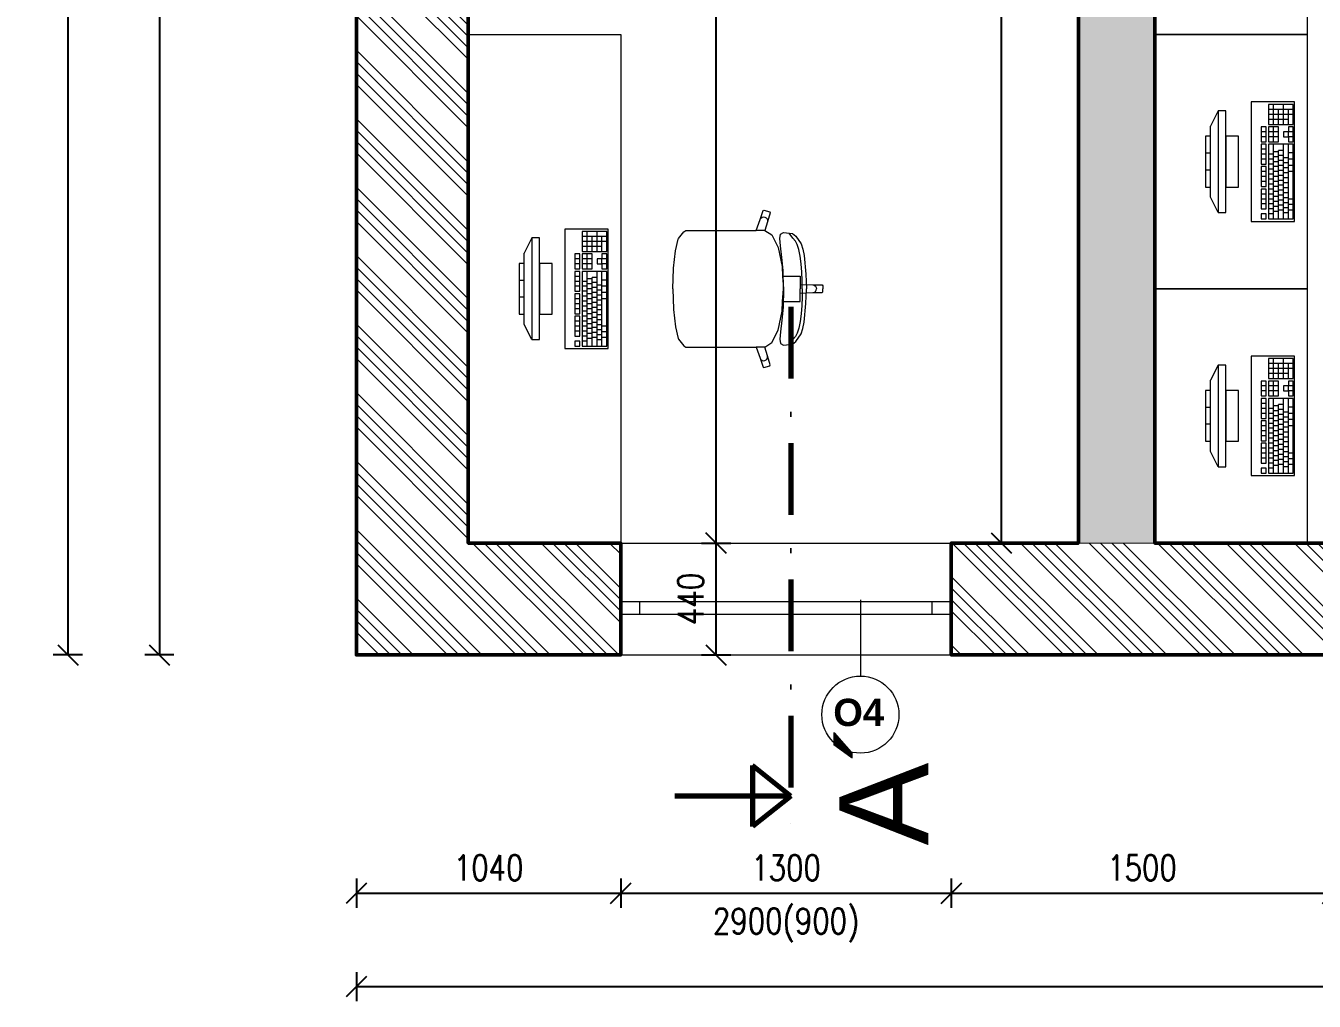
# Model space of a CAD drawing. Header units: millimetres. Extents: x 89194 to 559352, y -753138 to -204019.
# Drawn here: x 332558 to 337626, y -491953 to -488115 of the extents above; entities that cross this region are included whole.
import ezdxf

# ---------------------------------------------------------------- set-up
doc = ezdxf.new("R2010")
doc.units = ezdxf.units.MM
doc.header["$LTSCALE"] = 400
doc.header["$PDMODE"] = 3
doc.linetypes.add('Čerchovaná', pattern=[1340.555525, 705.555534, -352.777767, 0, -282.222223])
for name, color, linetype, lineweight in [('RG_koty', 7, 'Continuous', 9), ('RG_nábytek', 32, 'Continuous', 9), ('RG_okna', 3, 'Continuous', 9), ('RG_popis okna', 131, 'Continuous', 9), ('RG_rozhraní mater', 51, 'Continuous', 9), ('RG_velmi tlustá', 5, 'Continuous', 70), ('RG_zdivo nové', 1, 'Continuous', 50), ('RG_šrafy', 253, 'Continuous', 9)]:
    doc.layers.add(name, color=color, linetype=linetype, lineweight=lineweight)
doc.styles.add('Arial 250', font='Arial Bold.ttf', dxfattribs={"height": 250})
doc.styles.add('GENERATED_STYLE_3', font='Arial.ttf')
doc.styles.add('Koty', font='romans.shx', dxfattribs={"width": 0.8})
doc.dimstyles.new('RG_50_vnitřní', dxfattribs={"dimscale": 50, "dimtxt": 2, "dimasz": 1.6, "dimexe": 1.15, "dimexo": 0, "dimgap": 1, "dimtad": 1, "dimdec": 0, "dimrnd": 5, "dimzin": 0, "dimdsep": 46, "dimtxsty": 'Koty', "dimblk1": 'OBLIQUE', "dimblk2": 'OBLIQUE', "dimsah": 1, "dimcen": 0.09, "dimclrd": 256, "dimclre": 256, "dimclrt": 2, "dimazin": 0, "dimtfac": 1, "dimtdec": 0, "dimtmove": 2, "dimatfit": 3, "dimfxl": 1.15, "dimfxlon": 1, "dimtolj": 1, "dimtzin": 0, "dimarcsym": 0})

# ---------------------------------------------------------------- blocks, each defined once
blk = doc.blocks.new('okno_1300')
at = {"layer": 'RG_okna'}
for points in [[(434381.1, -430465), (435681.1, -430465)], [(434381.1, -430695), (435681.1, -430695)], [(434456.1, -430745), (434456.1, -430695)], [(435606.1, -430745), (435606.1, -430695)], [(434381.1, -430745), (435681.1, -430745)], [(434381.1, -430905), (435681.1, -430905)]]:
    blk.add_lwpolyline(points, dxfattribs=at)
blk = doc.blocks.new('nabytek_velka_ucebna')
at = {"layer": 'RG_nábytek'}
for p, q in [((469004, -447466.8), (469004, -446466.8)), ((469604, -446466.8), (469604, -447466.8)), ((469604, -447466.8), (469004, -447466.8)), ((469004, -447466.8), (469604, -447466.8)), ((469004, -448466.8), (469004, -447466.8)), ((469604, -447466.8), (469604, -448466.8)), ((469254, -447766.8), (469224, -447826.8)), ((469284, -447766.8), (469254, -447766.8)), ((469254, -447766.8), (469254, -448166.8)), ((469284, -448166.8), (469284, -447766.8)), ((469554, -447731.8), (469384, -447731.8)), ((469384, -447731.8), (469384, -448201.8)), ((469549.1, -447741.6), (469452.1, -447741.6)), ((469452.1, -447741.6), (469452.1, -447819.9)), ((469549.1, -447761.2), (469452.1, -447761.2)), ((469549.1, -447780.7), (469452.1, -447780.7)), ((469471.5, -447819.9), (469471.5, -447741.6)), ((469490.9, -447819.9), (469490.9, -447761.2)), ((469510.3, -447819.9), (469510.3, -447741.6)), ((469529.7, -447819.9), (469529.7, -447761.2)), ((469549.1, -447819.9), (469549.1, -447741.6)), ((469554, -448201.8), (469554, -447731.8)), ((469224, -448106.8), (469224, -447826.8)), ((469442.4, -447829.7), (469423, -447829.7)), ((469423, -447829.7), (469423, -447888.4)), ((469442.4, -447888.4), (469442.4, -447829.7)), ((469529.7, -447800.3), (469452.1, -447800.3)), ((469452.1, -447819.9), (469549.1, -447819.9)), ((469490.9, -447829.7), (469452.1, -447829.7)), ((469452.1, -447829.7), (469452.1, -447888.4)), ((469471.5, -447888.4), (469471.5, -447829.7)), ((469490.9, -447888.4), (469490.9, -447829.7)), ((469549.1, -447829.7), (469529.7, -447829.7)), ((469529.7, -447829.7), (469529.7, -447849.3)), ((469549.1, -447888.4), (469549.1, -447829.7)), ((469224, -447866.8), (469204, -447866.8)), ((469204, -447866.8), (469204, -448066.8)), ((469224, -448066.8), (469224, -447866.8)), ((469334, -447866.8), (469284, -447866.8)), ((469284, -447866.8), (469284, -448066.8)), ((469334, -448066.8), (469334, -447866.8)), ((469442.4, -447849.3), (469423, -447849.3)), ((469442.4, -447868.9), (469423, -447868.9)), ((469490.9, -447849.3), (469452.1, -447849.3)), ((469490.9, -447868.9), (469452.1, -447868.9)), ((469529.7, -447849.3), (469510.3, -447849.3)), ((469510.3, -447849.3), (469510.3, -447868.9)), ((469510.3, -447868.9), (469529.7, -447868.9)), ((469549.1, -447849.3), (469529.7, -447849.3)), ((469529.7, -447868.9), (469529.7, -447849.3)), ((469529.7, -447868.9), (469529.7, -447888.4)), ((469549.1, -447868.9), (469529.7, -447868.9)), ((469224, -447933.4), (469204, -447933.4)), ((469423, -447888.4), (469442.4, -447888.4)), ((469442.4, -447898.2), (469423, -447898.2)), ((469423, -447898.2), (469423, -447976.6)), ((469442.4, -447917.8), (469423, -447917.8)), ((469442.4, -447976.6), (469442.4, -447898.2)), ((469452.1, -447888.4), (469490.9, -447888.4)), ((469549.1, -447898.2), (469452.1, -447898.2)), ((469452.1, -447898.2), (469452.1, -448192)), ((469471.5, -448192), (469471.5, -447898.2)), ((469490.9, -447927.6), (469471.5, -447927.6)), ((469490.9, -448192), (469490.9, -447922.7)), ((469510.3, -447922.7), (469490.9, -447922.7)), ((469510.3, -448192), (469510.3, -447898.2)), ((469529.7, -447888.4), (469549.1, -447888.4)), ((469529.7, -448192), (469529.7, -447898.2)), ((469549.1, -447932.5), (469529.7, -447932.5)), ((469549.1, -448192), (469549.1, -447898.2)), ((469442.4, -447937.4), (469423, -447937.4)), ((469442.4, -447957), (469423, -447957)), ((469423, -447976.6), (469442.4, -447976.6)), ((469471.5, -447937.4), (469452.1, -447937.4)), ((469471.5, -447957), (469452.1, -447957)), ((469471.5, -447976.6), (469452.1, -447976.6)), ((469490.9, -447947.2), (469471.5, -447947.2)), ((469490.9, -447966.8), (469471.5, -447966.8)), ((469510.3, -447942.3), (469490.9, -447942.3)), ((469510.3, -447961.9), (469490.9, -447961.9)), ((469510.3, -447981.5), (469490.9, -447981.5)), ((469529.7, -447952.1), (469510.3, -447952.1)), ((469529.7, -447971.7), (469510.3, -447971.7)), ((469549.1, -447957), (469529.7, -447957)), ((469549.1, -447981.5), (469529.7, -447981.5)), ((469224, -448000.1), (469204, -448000.1)), ((469442.4, -447986.4), (469423, -447986.4)), ((469423, -447986.4), (469423, -448064.7)), ((469442.4, -448005.9), (469423, -448005.9)), ((469442.4, -448025.5), (469423, -448025.5)), ((469442.4, -448064.7), (469442.4, -447986.4)), ((469471.5, -447996.2), (469452.1, -447996.2)), ((469471.5, -448015.7), (469452.1, -448015.7)), ((469471.5, -448035.3), (469452.1, -448035.3)), ((469490.9, -447986.4), (469471.5, -447986.4)), ((469490.9, -448005.9), (469471.5, -448005.9)), ((469490.9, -448025.5), (469471.5, -448025.5)), ((469510.3, -448001), (469490.9, -448001)), ((469510.3, -448020.6), (469490.9, -448020.6)), ((469529.7, -447991.3), (469510.3, -447991.3)), ((469529.7, -448010.8), (469510.3, -448010.8)), ((469529.7, -448030.4), (469510.3, -448030.4)), ((469549.1, -448005.9), (469529.7, -448005.9)), ((469204, -448066.8), (469224, -448066.8)), ((469284, -448066.8), (469334, -448066.8)), ((469442.4, -448045.1), (469423, -448045.1)), ((469423, -448064.7), (469442.4, -448064.7)), ((469442.4, -448074.5), (469423, -448074.5)), ((469423, -448074.5), (469423, -448152.8)), ((469442.4, -448152.8), (469442.4, -448074.5)), ((469471.5, -448054.9), (469452.1, -448054.9)), ((469471.5, -448074.5), (469452.1, -448074.5)), ((469490.9, -448045.1), (469471.5, -448045.1)), ((469490.9, -448064.7), (469471.5, -448064.7)), ((469490.9, -448084.3), (469471.5, -448084.3)), ((469510.3, -448040.2), (469490.9, -448040.2)), ((469510.3, -448059.8), (469490.9, -448059.8)), ((469510.3, -448079.4), (469490.9, -448079.4)), ((469529.7, -448050), (469510.3, -448050)), ((469529.7, -448069.6), (469510.3, -448069.6)), ((469254, -448166.8), (469224, -448106.8)), ((469442.4, -448094.1), (469423, -448094.1)), ((469442.4, -448113.7), (469423, -448113.7)), ((469442.4, -448133.2), (469423, -448133.2)), ((469471.5, -448094.1), (469452.1, -448094.1)), ((469471.5, -448113.7), (469452.1, -448113.7)), ((469471.5, -448133.2), (469452.1, -448133.2)), ((469490.9, -448103.9), (469471.5, -448103.9)), ((469490.9, -448123.4), (469471.5, -448123.4)), ((469510.3, -448099), (469490.9, -448099)), ((469510.3, -448118.5), (469490.9, -448118.5)), ((469529.7, -448089.2), (469510.3, -448089.2)), ((469529.7, -448108.8), (469510.3, -448108.8)), ((469529.7, -448128.3), (469510.3, -448128.3)), ((469549.1, -448113.7), (469529.7, -448113.7)), ((469549.1, -448135.7), (469529.7, -448135.7)), ((469254, -448166.8), (469284, -448166.8)), ((469423, -448152.8), (469442.4, -448152.8)), ((469442.4, -448172.4), (469423, -448172.4)), ((469423, -448172.4), (469423, -448192)), ((469442.4, -448192), (469442.4, -448172.4)), ((469471.5, -448152.8), (469452.1, -448152.8)), ((469471.5, -448172.4), (469452.1, -448172.4)), ((469490.9, -448143), (469471.5, -448143)), ((469490.9, -448162.6), (469471.5, -448162.6)), ((469510.3, -448138.1), (469490.9, -448138.1)), ((469510.3, -448157.7), (469490.9, -448157.7)), ((469529.7, -448147.9), (469510.3, -448147.9)), ((469529.7, -448167.5), (469510.3, -448167.5)), ((469549.1, -448157.7), (469529.7, -448157.7)), ((469384, -448201.8), (469554, -448201.8)), ((469423, -448192), (469442.4, -448192)), ((469452.1, -448192), (469549.1, -448192)), ((469604, -448466.8), (469004, -448466.8)), ((469004, -448466.8), (469604, -448466.8)), ((469004, -449466.8), (469004, -448466.8)), ((469604, -448466.8), (469604, -449466.8)), ((469554, -448731.8), (469384, -448731.8)), ((469384, -448731.8), (469384, -449201.8)), ((469549.1, -448741.6), (469452.1, -448741.6)), ((469452.1, -448741.6), (469452.1, -448819.9)), ((469471.5, -448819.9), (469471.5, -448741.6)), ((469510.3, -448819.9), (469510.3, -448741.6)), ((469549.1, -448819.9), (469549.1, -448741.6)), ((469554, -449201.8), (469554, -448731.8)), ((469254, -448766.8), (469224, -448826.8)), ((469284, -448766.8), (469254, -448766.8)), ((469254, -448766.8), (469254, -449166.8)), ((469284, -449166.8), (469284, -448766.8)), ((469549.1, -448761.2), (469452.1, -448761.2)), ((469549.1, -448780.7), (469452.1, -448780.7)), ((469490.9, -448819.9), (469490.9, -448761.2)), ((469529.7, -448819.9), (469529.7, -448761.2)), ((469224, -449106.8), (469224, -448826.8)), ((469442.4, -448829.7), (469423, -448829.7)), ((469423, -448829.7), (469423, -448888.4)), ((469442.4, -448888.4), (469442.4, -448829.7)), ((469529.7, -448800.3), (469452.1, -448800.3)), ((469452.1, -448819.9), (469549.1, -448819.9)), ((469490.9, -448829.7), (469452.1, -448829.7)), ((469452.1, -448829.7), (469452.1, -448888.4)), ((469471.5, -448888.4), (469471.5, -448829.7)), ((469490.9, -448888.4), (469490.9, -448829.7)), ((469549.1, -448829.7), (469529.7, -448829.7)), ((469529.7, -448829.7), (469529.7, -448849.3)), ((469549.1, -448888.4), (469549.1, -448829.7)), ((469224, -448866.8), (469204, -448866.8)), ((469204, -448866.8), (469204, -449066.8)), ((469224, -449066.8), (469224, -448866.8)), ((469334, -448866.8), (469284, -448866.8)), ((469284, -448866.8), (469284, -449066.8)), ((469334, -449066.8), (469334, -448866.8)), ((469442.4, -448849.3), (469423, -448849.3)), ((469442.4, -448868.9), (469423, -448868.9)), ((469423, -448888.4), (469442.4, -448888.4)), ((469490.9, -448849.3), (469452.1, -448849.3)), ((469490.9, -448868.9), (469452.1, -448868.9)), ((469452.1, -448888.4), (469490.9, -448888.4)), ((469529.7, -448849.3), (469510.3, -448849.3)), ((469510.3, -448849.3), (469510.3, -448868.9)), ((469510.3, -448868.9), (469529.7, -448868.9)), ((469549.1, -448849.3), (469529.7, -448849.3)), ((469529.7, -448868.9), (469529.7, -448849.3)), ((469529.7, -448868.9), (469529.7, -448888.4)), ((469549.1, -448868.9), (469529.7, -448868.9)), ((469529.7, -448888.4), (469549.1, -448888.4)), ((469224, -448933.4), (469204, -448933.4)), ((469442.4, -448898.2), (469423, -448898.2)), ((469423, -448898.2), (469423, -448976.6)), ((469442.4, -448917.8), (469423, -448917.8)), ((469442.4, -448937.4), (469423, -448937.4)), ((469442.4, -448976.6), (469442.4, -448898.2)), ((469549.1, -448898.2), (469452.1, -448898.2)), ((469452.1, -448898.2), (469452.1, -449192)), ((469471.5, -448937.4), (469452.1, -448937.4)), ((469471.5, -449192), (469471.5, -448898.2)), ((469490.9, -448927.6), (469471.5, -448927.6)), ((469490.9, -448947.2), (469471.5, -448947.2)), ((469490.9, -449192), (469490.9, -448922.7)), ((469510.3, -448922.7), (469490.9, -448922.7)), ((469510.3, -448942.3), (469490.9, -448942.3)), ((469510.3, -449192), (469510.3, -448898.2)), ((469529.7, -449192), (469529.7, -448898.2)), ((469549.1, -448932.5), (469529.7, -448932.5)), ((469549.1, -449192), (469549.1, -448898.2)), ((469442.4, -448957), (469423, -448957)), ((469423, -448976.6), (469442.4, -448976.6)), ((469442.4, -448986.4), (469423, -448986.4)), ((469423, -448986.4), (469423, -449064.7)), ((469442.4, -449064.7), (469442.4, -448986.4)), ((469471.5, -448957), (469452.1, -448957)), ((469471.5, -448976.6), (469452.1, -448976.6)), ((469471.5, -448996.2), (469452.1, -448996.2)), ((469490.9, -448966.8), (469471.5, -448966.8)), ((469490.9, -448986.4), (469471.5, -448986.4)), ((469510.3, -448961.9), (469490.9, -448961.9)), ((469510.3, -448981.5), (469490.9, -448981.5)), ((469529.7, -448952.1), (469510.3, -448952.1)), ((469529.7, -448971.7), (469510.3, -448971.7)), ((469529.7, -448991.3), (469510.3, -448991.3)), ((469549.1, -448957), (469529.7, -448957)), ((469549.1, -448981.5), (469529.7, -448981.5)), ((469224, -449000.1), (469204, -449000.1)), ((469442.4, -449005.9), (469423, -449005.9)), ((469442.4, -449025.5), (469423, -449025.5)), ((469442.4, -449045.1), (469423, -449045.1)), ((469471.5, -449015.7), (469452.1, -449015.7)), ((469471.5, -449035.3), (469452.1, -449035.3)), ((469490.9, -449005.9), (469471.5, -449005.9)), ((469490.9, -449025.5), (469471.5, -449025.5)), ((469490.9, -449045.1), (469471.5, -449045.1)), ((469510.3, -449001), (469490.9, -449001)), ((469510.3, -449020.6), (469490.9, -449020.6)), ((469510.3, -449040.2), (469490.9, -449040.2)), ((469529.7, -449010.8), (469510.3, -449010.8)), ((469529.7, -449030.4), (469510.3, -449030.4)), ((469549.1, -449005.9), (469529.7, -449005.9)), ((469204, -449066.8), (469224, -449066.8)), ((469284, -449066.8), (469334, -449066.8)), ((469423, -449064.7), (469442.4, -449064.7)), ((469442.4, -449074.5), (469423, -449074.5)), ((469423, -449074.5), (469423, -449152.8)), ((469442.4, -449094.1), (469423, -449094.1)), ((469442.4, -449152.8), (469442.4, -449074.5)), ((469471.5, -449054.9), (469452.1, -449054.9)), ((469471.5, -449074.5), (469452.1, -449074.5)), ((469471.5, -449094.1), (469452.1, -449094.1)), ((469490.9, -449064.7), (469471.5, -449064.7)), ((469490.9, -449084.3), (469471.5, -449084.3)), ((469510.3, -449059.8), (469490.9, -449059.8)), ((469510.3, -449079.4), (469490.9, -449079.4)), ((469510.3, -449099), (469490.9, -449099)), ((469529.7, -449050), (469510.3, -449050)), ((469529.7, -449069.6), (469510.3, -449069.6)), ((469529.7, -449089.2), (469510.3, -449089.2)), ((469254, -449166.8), (469224, -449106.8)), ((469442.4, -449113.7), (469423, -449113.7)), ((469442.4, -449133.2), (469423, -449133.2)), ((469471.5, -449113.7), (469452.1, -449113.7)), ((469471.5, -449133.2), (469452.1, -449133.2)), ((469490.9, -449103.9), (469471.5, -449103.9)), ((469490.9, -449123.4), (469471.5, -449123.4)), ((469490.9, -449143), (469471.5, -449143)), ((469510.3, -449118.5), (469490.9, -449118.5)), ((469510.3, -449138.1), (469490.9, -449138.1)), ((469529.7, -449108.8), (469510.3, -449108.8)), ((469529.7, -449128.3), (469510.3, -449128.3)), ((469529.7, -449147.9), (469510.3, -449147.9)), ((469549.1, -449113.7), (469529.7, -449113.7)), ((469549.1, -449135.7), (469529.7, -449135.7)), ((469254, -449166.8), (469284, -449166.8)), ((469423, -449152.8), (469442.4, -449152.8)), ((469442.4, -449172.4), (469423, -449172.4)), ((469423, -449172.4), (469423, -449192)), ((469423, -449192), (469442.4, -449192)), ((469442.4, -449192), (469442.4, -449172.4)), ((469471.5, -449152.8), (469452.1, -449152.8)), ((469471.5, -449172.4), (469452.1, -449172.4)), ((469452.1, -449192), (469549.1, -449192)), ((469490.9, -449162.6), (469471.5, -449162.6)), ((469510.3, -449157.7), (469490.9, -449157.7)), ((469529.7, -449167.5), (469510.3, -449167.5)), ((469549.1, -449157.7), (469529.7, -449157.7)), ((469384, -449201.8), (469554, -449201.8)), ((469604, -449466.8), (469004, -449466.8))]:
    blk.add_line(p, q, dxfattribs=at)
blk = doc.blocks.new('nabytek_kabinet')
at = {"layer": 'RG_nábytek'}
for p, q in [((466404.9, -447465), (467004.9, -447465)), ((466404.9, -449465), (466404.9, -447465)), ((467004.9, -447465), (467004.9, -449465)), ((467552.8, -448192.4), (467564.2, -448157)), ((467552.8, -448192.4), (467555.7, -448187.2)), ((467555.7, -448187.2), (467560.3, -448183.6)), ((467560.3, -448183.6), (467565.9, -448182)), ((467564.2, -448157), (467568, -448155)), ((467565.9, -448182), (467571.7, -448182.7)), ((467568, -448155), (467590.8, -448162.5)), ((467571.7, -448182.7), (467576.8, -448185.6)), ((467576.8, -448185.6), (467580.4, -448190.2)), ((467592.7, -448166.3), (467581.3, -448201.7)), ((467590.8, -448162.5), (467592.7, -448166.3)), ((466954.9, -448230), (466784.9, -448230)), ((466784.9, -448230), (466784.9, -448700)), ((466954.9, -448700), (466954.9, -448230)), ((467252.3, -448240.3), (467260.9, -448235.8)), ((467260.9, -448235.8), (467292, -448235.8)), ((467292, -448235.8), (467328, -448235.8)), ((467328, -448235.8), (467537.2, -448235.8)), ((467537.2, -448235.8), (467552.8, -448192.4)), ((467571.4, -448235.8), (467537.2, -448235.8)), ((467571.4, -448235.8), (467571.6, -448235.9)), ((467581.3, -448201.7), (467571.6, -448235.9)), ((467571.6, -448235.9), (467599.5, -448253.2)), ((467580.4, -448190.2), (467582, -448195.9)), ((467582, -448195.9), (467581.3, -448201.7)), ((466654.9, -448265), (466624.9, -448325)), ((466684.9, -448265), (466654.9, -448265)), ((466654.9, -448265), (466654.9, -448665)), ((466684.9, -448665), (466684.9, -448265)), ((466950, -448239.8), (466853.1, -448239.8)), ((466853.1, -448239.8), (466853.1, -448318.2)), ((466950, -448259.4), (466853.1, -448259.4)), ((466950, -448279), (466853.1, -448279)), ((466872.5, -448318.2), (466872.5, -448239.8)), ((466891.9, -448318.2), (466891.9, -448259.4)), ((466911.2, -448318.2), (466911.2, -448239.8)), ((466930.6, -448318.2), (466930.6, -448259.4)), ((466950, -448318.2), (466950, -448239.8)), ((467219.6, -448315.2), (467230.3, -448269.2)), ((467230.3, -448269.2), (467231.2, -448267.1)), ((467231.2, -448267.1), (467252.3, -448240.3)), ((467599.5, -448253.2), (467623.2, -448302.9)), ((467630, -448267.6), (467633, -448250.3)), ((467632.6, -448296.5), (467630, -448267.6)), ((467633, -448250.3), (467644.6, -448243.6)), ((467644.6, -448243.6), (467680.6, -448246.9)), ((467670.1, -448250), (467667.5, -448246.3)), ((467675.2, -448256.3), (467670.1, -448250)), ((467681.4, -448265.3), (467675.2, -448256.3)), ((467680.6, -448246.9), (467693.8, -448257.5)), ((467691.5, -448277), (467681.4, -448265.3)), ((467699.1, -448290.2), (467691.5, -448277)), ((467693.8, -448257.5), (467713.9, -448288.5)), ((467713.9, -448288.5), (467721.2, -448308.4)), ((466624.9, -448605), (466624.9, -448325)), ((466843.4, -448327.9), (466824, -448327.9)), ((466824, -448327.9), (466824, -448386.7)), ((466843.4, -448386.7), (466843.4, -448327.9)), ((466930.6, -448298.6), (466853.1, -448298.6)), ((466853.1, -448318.2), (466950, -448318.2)), ((466891.9, -448327.9), (466853.1, -448327.9)), ((466853.1, -448327.9), (466853.1, -448386.7)), ((466872.5, -448386.7), (466872.5, -448327.9)), ((466891.9, -448386.7), (466891.9, -448327.9)), ((466950, -448327.9), (466930.6, -448327.9)), ((466930.6, -448327.9), (466930.6, -448347.5)), ((466950, -448386.7), (466950, -448327.9)), ((467212.5, -448383.9), (467219.6, -448315.2)), ((467623.2, -448302.9), (467639.1, -448377.3)), ((467638.4, -448341.8), (467632.6, -448296.5)), ((467705.4, -448310.6), (467699.1, -448290.2)), ((467710.4, -448336.5), (467705.4, -448310.6)), ((467714.1, -448366.5), (467710.4, -448336.5)), ((467721.2, -448308.4), (467726, -448334.3)), ((467726, -448334.3), (467732.9, -448407.5)), ((466624.9, -448365), (466604.9, -448365)), ((466604.9, -448365), (466604.9, -448565)), ((466624.9, -448565), (466624.9, -448365)), ((466734.9, -448365), (466684.9, -448365)), ((466684.9, -448365), (466684.9, -448565)), ((466734.9, -448565), (466734.9, -448365)), ((466843.4, -448347.5), (466824, -448347.5)), ((466843.4, -448367.1), (466824, -448367.1)), ((466824, -448386.7), (466843.4, -448386.7)), ((466891.9, -448347.5), (466853.1, -448347.5)), ((466891.9, -448367.1), (466853.1, -448367.1)), ((466853.1, -448386.7), (466891.9, -448386.7)), ((466930.6, -448347.5), (466911.2, -448347.5)), ((466911.2, -448347.5), (466911.2, -448367.1)), ((466911.2, -448367.1), (466930.6, -448367.1)), ((466950, -448347.5), (466930.6, -448347.5)), ((466930.6, -448367.1), (466930.6, -448347.5)), ((466930.6, -448367.1), (466930.6, -448386.7)), ((466950, -448367.1), (466930.6, -448367.1)), ((466930.6, -448386.7), (466950, -448386.7)), ((467209.9, -448465), (467212.4, -448385)), ((467212.4, -448385), (467212.5, -448383.9)), ((467643, -448392.7), (467638.4, -448341.8)), ((467639.1, -448377.3), (467641.5, -448414.7)), ((467716.6, -448398.9), (467714.1, -448366.5)), ((466624.9, -448431.7), (466604.9, -448431.7)), ((466843.4, -448396.5), (466824, -448396.5)), ((466824, -448396.5), (466824, -448474.8)), ((466843.4, -448416.1), (466824, -448416.1)), ((466843.4, -448435.7), (466824, -448435.7)), ((466843.4, -448474.8), (466843.4, -448396.5)), ((466950, -448396.5), (466853.1, -448396.5)), ((466853.1, -448396.5), (466853.1, -448690.2)), ((466872.5, -448435.7), (466853.1, -448435.7)), ((466872.5, -448690.2), (466872.5, -448396.5)), ((466891.9, -448425.9), (466872.5, -448425.9)), ((466891.9, -448690.2), (466891.9, -448421)), ((466911.2, -448421), (466891.9, -448421)), ((466911.2, -448440.6), (466891.9, -448440.6)), ((466911.2, -448690.2), (466911.2, -448396.5)), ((466930.6, -448690.2), (466930.6, -448396.5)), ((466950, -448430.8), (466930.6, -448430.8)), ((466950, -448690.2), (466950, -448396.5)), ((467641.5, -448414.7), (467644.7, -448465)), ((467641.5, -448414.7), (467680.2, -448414.7)), ((467645.4, -448465), (467643, -448392.7)), ((467680.2, -448414.7), (467710.1, -448414.7)), ((467710.1, -448414.7), (467710.1, -448448.1)), ((467718, -448432.3), (467716.6, -448398.9)), ((467718.5, -448465), (467718, -448432.3)), ((467732.9, -448407.5), (467735.1, -448465)), ((466843.4, -448455.2), (466824, -448455.2)), ((466824, -448474.8), (466843.4, -448474.8)), ((466843.4, -448484.6), (466824, -448484.6)), ((466824, -448484.6), (466824, -448562.9)), ((466843.4, -448562.9), (466843.4, -448484.6)), ((466872.5, -448455.2), (466853.1, -448455.2)), ((466872.5, -448474.8), (466853.1, -448474.8)), ((466891.9, -448445.4), (466872.5, -448445.4)), ((466891.9, -448465), (466872.5, -448465)), ((466891.9, -448484.6), (466872.5, -448484.6)), ((466911.2, -448460.1), (466891.9, -448460.1)), ((466911.2, -448479.7), (466891.9, -448479.7)), ((466930.6, -448450.3), (466911.2, -448450.3)), ((466930.6, -448469.9), (466911.2, -448469.9)), ((466930.6, -448489.5), (466911.2, -448489.5)), ((466950, -448455.2), (466930.6, -448455.2)), ((466950, -448479.7), (466930.6, -448479.7)), ((467209.9, -448465), (467212.4, -448545.1)), ((467641.5, -448515.3), (467644.7, -448465)), ((467645.4, -448465), (467643, -448537.3)), ((467710.1, -448448.1), (467710.1, -448465)), ((467710.1, -448448.1), (467760, -448449.9)), ((467710.1, -448481.9), (467710.1, -448465)), ((467710.1, -448481.9), (467760, -448480.1)), ((467710.1, -448515.3), (467710.1, -448481.9)), ((467718.5, -448465), (467718, -448497.8)), ((467732.9, -448522.5), (467735.1, -448465)), ((467760, -448449.9), (467765.7, -448451.1)), ((467760, -448449.9), (467796.9, -448449.9)), ((467760, -448480.1), (467765.7, -448479)), ((467760, -448480.1), (467796.9, -448480.1)), ((467765.7, -448451.1), (467770.6, -448454.4)), ((467765.7, -448479), (467770.6, -448475.7)), ((467770.6, -448454.4), (467773.8, -448459.3)), ((467770.6, -448475.7), (467773.8, -448470.8)), ((467773.8, -448459.3), (467775, -448465)), ((467773.8, -448470.8), (467775, -448465)), ((467796.9, -448449.9), (467799.9, -448453)), ((467796.9, -448480.1), (467799.9, -448477.1)), ((467799.9, -448453), (467799.9, -448465)), ((467799.9, -448477.1), (467799.9, -448465)), ((466624.9, -448498.4), (466604.9, -448498.4)), ((466843.4, -448504.2), (466824, -448504.2)), ((466843.4, -448523.8), (466824, -448523.8)), ((466872.5, -448494.4), (466853.1, -448494.4)), ((466872.5, -448514), (466853.1, -448514)), ((466872.5, -448533.6), (466853.1, -448533.6)), ((466891.9, -448504.2), (466872.5, -448504.2)), ((466891.9, -448523.8), (466872.5, -448523.8)), ((466911.2, -448499.3), (466891.9, -448499.3)), ((466911.2, -448518.9), (466891.9, -448518.9)), ((466911.2, -448538.5), (466891.9, -448538.5)), ((466930.6, -448509.1), (466911.2, -448509.1)), ((466930.6, -448528.7), (466911.2, -448528.7)), ((466950, -448504.2), (466930.6, -448504.2)), ((467643, -448537.3), (467638.4, -448588.3)), ((467639.1, -448552.8), (467641.5, -448515.3)), ((467641.5, -448515.3), (467680.2, -448515.3)), ((467680.2, -448515.3), (467710.1, -448515.3)), ((467716.6, -448531.1), (467714.1, -448563.6)), ((467718, -448497.8), (467716.6, -448531.1)), ((467726, -448595.7), (467732.9, -448522.5)), ((466604.9, -448565), (466624.9, -448565)), ((466684.9, -448565), (466734.9, -448565)), ((466843.4, -448543.4), (466824, -448543.4)), ((466824, -448562.9), (466843.4, -448562.9)), ((466843.4, -448572.7), (466824, -448572.7)), ((466824, -448572.7), (466824, -448651.1)), ((466843.4, -448592.3), (466824, -448592.3)), ((466843.4, -448651.1), (466843.4, -448572.7)), ((466872.5, -448553.2), (466853.1, -448553.2)), ((466872.5, -448572.7), (466853.1, -448572.7)), ((466872.5, -448592.3), (466853.1, -448592.3)), ((466891.9, -448543.4), (466872.5, -448543.4)), ((466891.9, -448562.9), (466872.5, -448562.9)), ((466891.9, -448582.5), (466872.5, -448582.5)), ((466911.2, -448558.1), (466891.9, -448558.1)), ((466911.2, -448577.6), (466891.9, -448577.6)), ((466930.6, -448548.3), (466911.2, -448548.3)), ((466930.6, -448567.8), (466911.2, -448567.8)), ((466930.6, -448587.4), (466911.2, -448587.4)), ((467212.4, -448545.1), (467212.5, -448546.1)), ((467212.5, -448546.1), (467219.6, -448614.9)), ((467623.2, -448627.1), (467639.1, -448552.8)), ((467638.4, -448588.3), (467632.6, -448633.6)), ((467714.1, -448563.6), (467710.4, -448593.6)), ((466654.9, -448665), (466624.9, -448605)), ((466843.4, -448611.9), (466824, -448611.9)), ((466843.4, -448631.5), (466824, -448631.5)), ((466872.5, -448611.9), (466853.1, -448611.9)), ((466872.5, -448631.5), (466853.1, -448631.5)), ((466891.9, -448602.1), (466872.5, -448602.1)), ((466891.9, -448621.7), (466872.5, -448621.7)), ((466891.9, -448641.3), (466872.5, -448641.3)), ((466911.2, -448597.2), (466891.9, -448597.2)), ((466911.2, -448616.8), (466891.9, -448616.8)), ((466911.2, -448636.4), (466891.9, -448636.4)), ((466930.6, -448607), (466911.2, -448607)), ((466930.6, -448626.6), (466911.2, -448626.6)), ((466950, -448611.9), (466930.6, -448611.9)), ((466950, -448633.9), (466930.6, -448633.9)), ((467219.6, -448614.9), (467230.3, -448660.8)), ((467599.5, -448676.8), (467623.2, -448627.1)), ((467632.6, -448633.6), (467630, -448662.5)), ((467699.1, -448639.9), (467691.5, -448653)), ((467693.8, -448672.6), (467713.9, -448641.6)), ((467705.4, -448619.5), (467699.1, -448639.9)), ((467710.4, -448593.6), (467705.4, -448619.5)), ((467713.9, -448641.6), (467721.2, -448621.6)), ((467721.2, -448621.6), (467726, -448595.7)), ((466654.9, -448665), (466684.9, -448665)), ((466824, -448651.1), (466843.4, -448651.1)), ((466843.4, -448670.7), (466824, -448670.7)), ((466824, -448670.7), (466824, -448690.2)), ((466824, -448690.2), (466843.4, -448690.2)), ((466843.4, -448690.2), (466843.4, -448670.7)), ((466872.5, -448651.1), (466853.1, -448651.1)), ((466872.5, -448670.7), (466853.1, -448670.7)), ((466853.1, -448690.2), (466950, -448690.2)), ((466891.9, -448660.9), (466872.5, -448660.9)), ((466911.2, -448656), (466891.9, -448656)), ((466930.6, -448646.2), (466911.2, -448646.2)), ((466930.6, -448665.8), (466911.2, -448665.8)), ((466950, -448656), (466930.6, -448656)), ((467230.3, -448660.8), (467231.2, -448663)), ((467231.2, -448663), (467252.3, -448689.8)), ((467252.3, -448689.8), (467260.9, -448694.3)), ((467260.9, -448694.3), (467292, -448694.3)), ((467292, -448694.3), (467328, -448694.3)), ((467328, -448694.3), (467537.2, -448694.3)), ((467571.4, -448694.3), (467537.2, -448694.3)), ((467537.2, -448694.3), (467552.8, -448737.7)), ((467571.4, -448694.3), (467571.6, -448694.2)), ((467571.6, -448694.2), (467599.5, -448676.8)), ((467581.3, -448728.3), (467571.6, -448694.2)), ((467630, -448662.5), (467633, -448679.7)), ((467633, -448679.7), (467644.6, -448686.4)), ((467644.6, -448686.4), (467680.6, -448683.1)), ((467670.1, -448680), (467667.5, -448683.8)), ((467675.2, -448673.8), (467670.1, -448680)), ((467681.4, -448664.8), (467675.2, -448673.8)), ((467680.6, -448683.1), (467693.8, -448672.6)), ((467691.5, -448653), (467681.4, -448664.8)), ((466784.9, -448700), (466954.9, -448700)), ((467552.8, -448737.7), (467555.7, -448742.8)), ((467552.8, -448737.7), (467564.2, -448773.1)), ((467555.7, -448742.8), (467560.3, -448746.5)), ((467571.7, -448747.4), (467576.8, -448744.5)), ((467576.8, -448744.5), (467580.4, -448739.9)), ((467580.4, -448739.9), (467582, -448734.2)), ((467582, -448734.2), (467581.3, -448728.3)), ((467592.7, -448763.8), (467581.3, -448728.3)), ((467560.3, -448746.5), (467565.9, -448748.1)), ((467564.2, -448773.1), (467568, -448775)), ((467565.9, -448748.1), (467571.7, -448747.4)), ((467568, -448775), (467590.8, -448767.6)), ((467590.8, -448767.6), (467592.7, -448763.8)), ((467004.9, -449465), (466404.9, -449465))]:
    blk.add_line(p, q, dxfattribs=at)
blk = doc.blocks.new('_Oblique')
at = {"color": 0, "linetype": 'ByBlock', "lineweight": -2}
blk.add_line((-0.5, -0.5), (0.5, 0.5), dxfattribs=at)
blk = doc.blocks.new('*D373')
at = {"layer": 'Defpoints', "color": 0, "transparency": 16777216}
for p in [(333858.3, -479794.7), (333083.1, -490590.2), (333858.3, -490590.2)]:
    blk.add_point(p, dxfattribs=at)
at = {"layer": 'RG_koty', "lineweight": -2, "transparency": 16777216}
for p, q in [((333140.6, -479794.7), (333025.6, -479794.7)), ((333083.1, -479794.7), (333083.1, -490590.2)), ((333140.6, -490590.2), (333025.6, -490590.2))]:
    blk.add_line(p, q, dxfattribs=at)
at = {"layer": 'RG_koty', "lineweight": -2, "transparency": 16777216, "xscale": 80, "yscale": 80, "zscale": 80}
for p, rotation in [((333083.1, -479794.7), 90), ((333083.1, -490590.2), 270)]:
    blk.add_blockref('_Oblique', p, dxfattribs=dict(at, rotation=rotation))
at = {"layer": 'RG_koty', "color": 2, "transparency": 16777216, "insert": (332983.1, -485192.5), "char_height": 100, "attachment_point": 5, "rotation": 90, "style": 'Koty'}
blk.add_mtext('\\A1;10795', dxfattribs=at)
blk = doc.blocks.new('*D374')
at = {"layer": 'Defpoints', "color": 0, "transparency": 16777216}
for p in [(333858.3, -479750.2), (332723.2, -490590.2), (333858.3, -490590.2)]:
    blk.add_point(p, dxfattribs=at)
at = {"layer": 'RG_koty', "lineweight": -2, "transparency": 16777216}
for p, q in [((332780.7, -479750.2), (332665.7, -479750.2)), ((332723.2, -479750.2), (332723.2, -490590.2)), ((332780.7, -490590.2), (332665.7, -490590.2))]:
    blk.add_line(p, q, dxfattribs=at)
at = {"layer": 'RG_koty', "lineweight": -2, "transparency": 16777216, "xscale": 80, "yscale": 80, "zscale": 80}
for p, rotation in [((332723.2, -479750.2), 90), ((332723.2, -490590.2), 270)]:
    blk.add_blockref('_Oblique', p, dxfattribs=dict(at, rotation=rotation))
at = {"layer": 'RG_koty', "color": 2, "transparency": 16777216, "insert": (332623.2, -485170.2), "char_height": 100, "attachment_point": 5, "rotation": 90, "style": 'Koty'}
blk.add_mtext('\\A1;10840', dxfattribs=at)
blk = doc.blocks.new('*D375')
at = {"layer": 'Defpoints', "color": 0, "transparency": 16777216}
for p in [(333858.3, -490590.2), (334898.3, -490590.2), (334898.3, -491527.9)]:
    blk.add_point(p, dxfattribs=at)
at = {"layer": 'RG_koty', "lineweight": -2, "transparency": 16777216}
for p, q in [((333858.3, -491470.4), (333858.3, -491585.4)), ((334898.3, -491470.4), (334898.3, -491585.4)), ((333858.3, -491527.9), (334898.3, -491527.9))]:
    blk.add_line(p, q, dxfattribs=at)
at = {"layer": 'RG_koty', "lineweight": -2, "transparency": 16777216, "xscale": 80, "yscale": 80, "zscale": 80, "rotation": 180}
blk.add_blockref('_Oblique', (333858.3, -491527.9), dxfattribs=at)
at = {"layer": 'RG_koty', "lineweight": -2, "transparency": 16777216, "xscale": 80, "yscale": 80, "zscale": 80}
blk.add_blockref('_Oblique', (334898.3, -491527.9), dxfattribs=at)
at = {"layer": 'RG_koty', "color": 2, "transparency": 16777216, "insert": (334378.3, -491427.9), "char_height": 100, "attachment_point": 5, "style": 'Koty'}
blk.add_mtext('\\A1;1040', dxfattribs=at)
blk = doc.blocks.new('*D376')
at = {"layer": 'Defpoints', "color": 0, "transparency": 16777216}
for p in [(334898.3, -490590.2), (336198.3, -490590.2), (336198.3, -491527.9)]:
    blk.add_point(p, dxfattribs=at)
at = {"layer": 'RG_koty', "lineweight": -2, "transparency": 16777216}
for p, q in [((334898.3, -491470.4), (334898.3, -491585.4)), ((336198.3, -491470.4), (336198.3, -491585.4)), ((334898.3, -491527.9), (336198.3, -491527.9))]:
    blk.add_line(p, q, dxfattribs=at)
at = {"layer": 'RG_koty', "lineweight": -2, "transparency": 16777216, "xscale": 80, "yscale": 80, "zscale": 80, "rotation": 180}
blk.add_blockref('_Oblique', (334898.3, -491527.9), dxfattribs=at)
at = {"layer": 'RG_koty', "lineweight": -2, "transparency": 16777216, "xscale": 80, "yscale": 80, "zscale": 80}
blk.add_blockref('_Oblique', (336198.3, -491527.9), dxfattribs=at)
at = {"layer": 'RG_koty', "color": 2, "transparency": 16777216, "char_height": 100, "attachment_point": 5, "style": 'Koty'}
for s, insert in [('\\A1;1300', (335548.3, -491427.9)), ('\\A1;2900(900)', (335548.3, -491654.1))]:
    blk.add_mtext(s, dxfattribs=dict(at, insert=insert))
blk = doc.blocks.new('*D377')
at = {"layer": 'Defpoints', "color": 0, "transparency": 16777216}
for p in [(336198.3, -490590.2), (337698.3, -490590.2), (337698.3, -491527.9)]:
    blk.add_point(p, dxfattribs=at)
at = {"layer": 'RG_koty', "lineweight": -2, "transparency": 16777216}
for p, q in [((336198.3, -491470.4), (336198.3, -491585.4)), ((337698.3, -491470.4), (337698.3, -491585.4)), ((336198.3, -491527.9), (337698.3, -491527.9))]:
    blk.add_line(p, q, dxfattribs=at)
at = {"layer": 'RG_koty', "lineweight": -2, "transparency": 16777216, "xscale": 80, "yscale": 80, "zscale": 80, "rotation": 180}
blk.add_blockref('_Oblique', (336198.3, -491527.9), dxfattribs=at)
at = {"layer": 'RG_koty', "lineweight": -2, "transparency": 16777216, "xscale": 80, "yscale": 80, "zscale": 80}
blk.add_blockref('_Oblique', (337698.3, -491527.9), dxfattribs=at)
at = {"layer": 'RG_koty', "color": 2, "transparency": 16777216, "insert": (336948.3, -491427.9), "char_height": 100, "attachment_point": 5, "style": 'Koty'}
blk.add_mtext('\\A1;1500', dxfattribs=at)
blk = doc.blocks.new('*D386')
at = {"layer": 'Defpoints', "color": 0, "transparency": 16777216}
for p in [(333858.3, -490590.2), (352738.3, -490590.2), (352738.3, -491895.3)]:
    blk.add_point(p, dxfattribs=at)
at = {"layer": 'RG_koty', "lineweight": -2, "transparency": 16777216}
for p, q in [((333858.3, -491837.8), (333858.3, -491952.8)), ((352738.3, -491837.8), (352738.3, -491952.8)), ((333858.3, -491895.3), (352738.3, -491895.3))]:
    blk.add_line(p, q, dxfattribs=at)
at = {"layer": 'RG_koty', "lineweight": -2, "transparency": 16777216, "xscale": 80, "yscale": 80, "zscale": 80, "rotation": 180}
blk.add_blockref('_Oblique', (333858.3, -491895.3), dxfattribs=at)
at = {"layer": 'RG_koty', "lineweight": -2, "transparency": 16777216, "xscale": 80, "yscale": 80, "zscale": 80}
blk.add_blockref('_Oblique', (352738.3, -491895.3), dxfattribs=at)
at = {"layer": 'RG_koty', "color": 2, "transparency": 16777216, "insert": (343298.3, -491795.3), "char_height": 100, "attachment_point": 5, "style": 'Koty'}
blk.add_mtext('\\A1;18880', dxfattribs=at)
blk = doc.blocks.new('*D473')
at = {"layer": 'Defpoints', "color": 0, "transparency": 16777216}
for p in [(334898.3, -490150.2), (335273, -490150.2), (334898.3, -490590.2)]:
    blk.add_point(p, dxfattribs=at)
at = {"layer": 'RG_koty', "lineweight": -2, "transparency": 16777216}
for p, q in [((335215.5, -490150.2), (335330.5, -490150.2)), ((335273, -490590.2), (335273, -490150.2)), ((335215.5, -490590.2), (335330.5, -490590.2))]:
    blk.add_line(p, q, dxfattribs=at)
at = {"layer": 'RG_koty', "lineweight": -2, "transparency": 16777216, "xscale": 80, "yscale": 80, "zscale": 80}
for p, rotation in [((335273, -490150.2), 90), ((335273, -490590.2), 270)]:
    blk.add_blockref('_Oblique', p, dxfattribs=dict(at, rotation=rotation))
at = {"layer": 'RG_koty', "color": 2, "transparency": 16777216, "insert": (335173, -490370.2), "char_height": 100, "attachment_point": 5, "rotation": 90, "style": 'Koty'}
blk.add_mtext('\\A1;440', dxfattribs=at)
blk = doc.blocks.new('*D474')
at = {"layer": 'Defpoints', "color": 0, "transparency": 16777216}
for p in [(334298.3, -482680.2), (335273, -482680.2), (334898.3, -490150.2)]:
    blk.add_point(p, dxfattribs=at)
at = {"layer": 'RG_koty', "lineweight": -2, "transparency": 16777216}
for p, q in [((335215.5, -482680.2), (335330.5, -482680.2)), ((335273, -490150.2), (335273, -482680.2)), ((335215.5, -490150.2), (335330.5, -490150.2))]:
    blk.add_line(p, q, dxfattribs=at)
at = {"layer": 'RG_koty', "lineweight": -2, "transparency": 16777216, "xscale": 80, "yscale": 80, "zscale": 80}
for p, rotation in [((335273, -482680.2), 90), ((335273, -490150.2), 270)]:
    blk.add_blockref('_Oblique', p, dxfattribs=dict(at, rotation=rotation))
at = {"layer": 'RG_koty', "color": 2, "transparency": 16777216, "insert": (335173, -486415.2), "char_height": 100, "attachment_point": 5, "rotation": 90, "style": 'Koty'}
blk.add_mtext('\\A1;7470', dxfattribs=at)
blk = doc.blocks.new('*D482')
at = {"layer": 'Defpoints', "color": 0, "transparency": 16777216}
for p in [(336698.3, -483789.9), (336394.8, -490150.2), (336698.3, -490150.2)]:
    blk.add_point(p, dxfattribs=at)
at = {"layer": 'RG_koty', "lineweight": -2, "transparency": 16777216}
for p, q in [((336452.3, -483789.9), (336337.3, -483789.9)), ((336394.8, -483789.9), (336394.8, -490150.2)), ((336452.3, -490150.2), (336337.3, -490150.2))]:
    blk.add_line(p, q, dxfattribs=at)
at = {"layer": 'RG_koty', "lineweight": -2, "transparency": 16777216, "xscale": 80, "yscale": 80, "zscale": 80}
for p, rotation in [((336394.8, -483789.9), 90), ((336394.8, -490150.2), 270)]:
    blk.add_blockref('_Oblique', p, dxfattribs=dict(at, rotation=rotation))
at = {"layer": 'RG_koty', "color": 2, "transparency": 16777216, "insert": (336294.8, -486970), "char_height": 100, "attachment_point": 5, "rotation": 90, "style": 'Koty'}
blk.add_mtext('\\A1;6360', dxfattribs=at)

msp = doc.modelspace()

# ---------------------------------------------------------------- hatches: boundary and pattern name
at = {"layer": 'RG_šrafy'}
h = msp.add_hatch(dxfattribs=at)
h.set_pattern_fill('ANSI34,_O', color=256, scale=10, angle=90)
h.set_pattern_definition([(135, (-38756.65, -88521.15), (-134.70384, -134.70384), []), (135, (-38756.65, -88476.25), (-134.70384, -134.70384), []), (135, (-38756.65, -88431.34), (-134.70384, -134.70384), []), (135, (-38756.65, -88386.44), (-134.70384, -134.70384), [])])
h.paths.add_polyline_path([(334298.3, -482680.2), (334298.3, -482490.2), (334298.3, -479910.2), (334298.3, -479794.7), (333858.4, -479794.7), (333858.3, -490590.2), (334898.3, -490590.2), (334898.3, -490150.2), (334298.3, -490150.2), (334298.3, -488150.2)])
h.paths.add_polyline_path([(337698.3, -490150.2), (337698.3, -490150.2), (336998.3, -490150.2), (336698.3, -490150.2), (336198.3, -490150.2), (336198.3, -490590.2), (337698.3, -490590.2)])
h.paths.add_polyline_path([(340073.3, -490150.2), (340073.3, -490590.2), (341573.3, -490590.2), (341573.3, -490150.2)])
h.paths.add_polyline_path([(345448.3, -490150.2), (345448.3, -490150.2), (344848.3, -490150.2), (344548.3, -490150.2), (343948.3, -490150.2), (343948.3, -490590.2), (343948.3, -490590.2), (345448.3, -490590.2)])
h.paths.add_polyline_path([(349323.3, -490150.2), (349323.3, -490150.2), (347823.3, -490150.2), (347823.3, -490590.2), (349323.3, -490590.2)])
h.paths.add_polyline_path([(352738.3, -485447), (352298.4, -485292), (352298.4, -486220.2), (352298.4, -487220.2), (352298.4, -488202.2), (352298.4, -489184.2), (352298.4, -490150.2), (351698.4, -490150.2), (351698.4, -490166.2), (351698.3, -490590.2), (352738.3, -490590.2)])
at = {"layer": 'RG_šrafy', "ltscale": 0.0007}
h = msp.add_hatch(dxfattribs=at)
h.set_pattern_fill('ZIGZAG', color=256, scale=20)
h.set_pattern_definition([(0, (-38756.65, -88521.147), (63.5, 63.5), [63.5, -63.5]), (90, (-38693.15, -88521.147), (-63.5, 63.5), [63.5, -63.5])])
h.paths.add_polyline_path([(336998.7, -480119.6), (336998.2, -479903.5), (336698.3, -479797.9), (336698.3, -479910.2), (336698.3, -482490.2), (336698.3, -482679.7), (336698.3, -482679.7), (336698.3, -482789.9), (336998.3, -482789.9), (336998.3, -482680.2), (336998.7, -482334.2)])
edge = h.paths.add_edge_path()
edge.add_line((336998.3, -484039.9), (336998.3, -483839.9))
edge.add_line((336998.3, -483839.9), (336998.3, -483789.9))
edge.add_line((336998.3, -483789.9), (336698.3, -483789.9))
edge.add_line((336698.3, -483789.9), (336698.3, -484693.6))
edge.add_ellipse((336683.3, -484694.2), major_axis=(-10.6, 10.6), ratio=1, start_angle=225, end_angle=227.1744, ccw=False)
edge.add_line((336698.3, -484694), (336698.3, -485264.2))
edge.add_line((336698.3, -485264.2), (336698.3, -490150.2))
edge.add_line((336698.3, -490150.2), (336998.3, -490149.9))
edge.add_line((336998.3, -490149.9), (336998.3, -484039.9))
h.paths.add_polyline_path([(344848.3, -483789.9), (344548.3, -483789.9), (344548.3, -483839.9), (344548.3, -484039.9), (344548.3, -484149.9), (344548.4, -484149.9), (344548.4, -485149.9), (344548.4, -486149.9), (344548.4, -487149.9), (344548.4, -488149.9), (344548.4, -489149.9), (344548.4, -490150.2), (344848.3, -490150.2)])
h.paths.add_polyline_path([(344548.3, -482563.5), (344548.3, -482789.9), (344848.3, -482789.9), (344848.3, -482669.2)])
h.paths.add_polyline_path([(344570.1, -482691.8), (344575.2, -482756.1, 0.391021), (344590.2, -482769.9), (344806.5, -482769.9, 0.391021), (344821.4, -482756.1), (344826.6, -482691.8, -0.391021), (344834, -482684.9), (344838.3, -482684.9), (344838.3, -482779.9), (344558.3, -482779.9), (344558.3, -482684.9), (344562.6, -482684.9, -0.391021)], flags=16)

# ---------------------------------------------------------------- linework, layer by layer
at = {"layer": 'RG_popis okna'}
msp.add_line((335840.7, -490373.7), (335840.7, -490673.7), dxfattribs=at)
msp.add_circle((335840.7, -490825.2), 151.6, dxfattribs=at)
at = {"layer": 'RG_rozhraní mater'}
msp.add_lwpolyline([(336698.3, -490150.2), (336998.4, -490149.9)], dxfattribs=at)
at = {"layer": 'RG_velmi tlustá', "linetype": 'Čerchovaná', "ltscale": 0.001}
msp.add_line((335566.8, -489220.4), (335566.7, -491278.2), dxfattribs=at)
at = {"layer": 'RG_velmi tlustá'}
for p, q in [((335416.1, -491025), (335416, -491145.4)), ((335566.7, -491145.5), (335416.1, -491025)), ((335566.7, -491145.5), (335111.1, -491145.4)), ((335416, -491145.4), (335416, -491265.9)), ((335566.7, -491145.5), (335416, -491265.9))]:
    msp.add_line(p, q, dxfattribs=at)
at = {"layer": 'RG_zdivo nové'}
for points in [[(333858.4, -479750.2), (333858.3, -490590.2), (334898.3, -490590.2), (334898.3, -490150.2), (334298.3, -490150.2), (334298.3, -482680.2), (336698.3, -482679.7), (336698.3, -482789.9), (336998.3, -482789.9), (336998.3, -482680.2)], [(336698.3, -483789.9), (336698.3, -490150.2), (336198.3, -490150.2), (336198.3, -490590.2), (337698.3, -490590.2), (337698.3, -490150.2), (336998.3, -490150.2), (336998.3, -484039.9), (341448.3, -484039.9), (341448.3, -483839.9), (336998.3, -483839.9), (336998.3, -483789.9), (336698.3, -483789.9)]]:
    msp.add_lwpolyline(points, dxfattribs=at)

# ---------------------------------------------------------------- block references
at = {"layer": 'RG_nábytek'}
for name, p in [('nabytek_velka_ucebna', (-132005.6, -40683.1)), ('nabytek_kabinet', (-132106.6, -40685.1))]:
    msp.add_blockref(name, p, dxfattribs=at)
at = {"layer": 'RG_okna'}
msp.add_blockref('okno_1300', (-99482.8, -59685.1), dxfattribs=at)

# ---------------------------------------------------------------- texts
at = {"layer": 'RG_popis okna', "insert": (335833.9, -490817.2), "char_height": 107.4, "width": 314.064, "attachment_point": 5, "style": 'Arial 250'}
msp.add_mtext('O4', dxfattribs=at)
at = {"layer": 'RG_velmi tlustá', "insert": (335758.2, -491095.6), "char_height": 350, "attachment_point": 2, "rotation": 90, "style": 'GENERATED_STYLE_3'}
msp.add_mtext('A´', dxfattribs=at)

# ---------------------------------------------------------------- dimensions: what is measured, and where the dimension line sits
at = {"layer": 'RG_koty'}
for base, p1, p2, picture, middle in [((332723.2, -490590.2), (333858.3, -479750.2), (333858.3, -490590.2), '*D374', (332623.2, -485170.2)), ((333083.072, -490590.1711), (333858.3126, -479794.7484), (333858.3127, -490590.1711), '*D373', (332983.072, -485192.4598)), ((335273, -482680.2), (334898.3, -490150.2), (334298.3, -482680.2), '*D474', (335173, -486415.2)), ((336394.8, -490150.2), (336698.3, -483789.9), (336698.3, -490150.2), '*D482', (336294.8, -486970)), ((335273, -490150.2), (334898.3, -490590.2), (334898.3, -490150.2), '*D473', (335173, -490370.2))]:
    dim = msp.add_linear_dim(base=base, p1=p1, p2=p2, angle=90, dimstyle='RG_50_vnitřní', dxfattribs=at)
    dim.commit()
    dim.dimension.update_dxf_attribs({"geometry": picture, "text_midpoint": middle})
for base, p1, p2, picture, middle in [((334898.3, -491527.9), (333858.3, -490590.2), (334898.3, -490590.2), '*D375', (334378.3, -491427.9)), ((352738.3, -491895.3), (333858.3, -490590.2), (352738.3, -490590.2), '*D386', (343298.3, -491795.3)), ((337698.3, -491527.9), (336198.3, -490590.2), (337698.3, -490590.2), '*D377', (336948.3, -491427.9))]:
    dim = msp.add_linear_dim(base=base, p1=p1, p2=p2, dimstyle='RG_50_vnitřní', dxfattribs=at)
    dim.commit()
    dim.dimension.update_dxf_attribs({"geometry": picture, "text_midpoint": middle})
dim = msp.add_linear_dim(base=(336198.3, -491527.9), p1=(334898.3, -490590.2), p2=(336198.3, -490590.2), text='<>\\X2900(900)', dimstyle='RG_50_vnitřní', dxfattribs=at)
dim.commit()
dim.dimension.update_dxf_attribs({"geometry": '*D376', "text_midpoint": (335548.3, -491527.9)})

doc.saveas('drawing.dxf')
